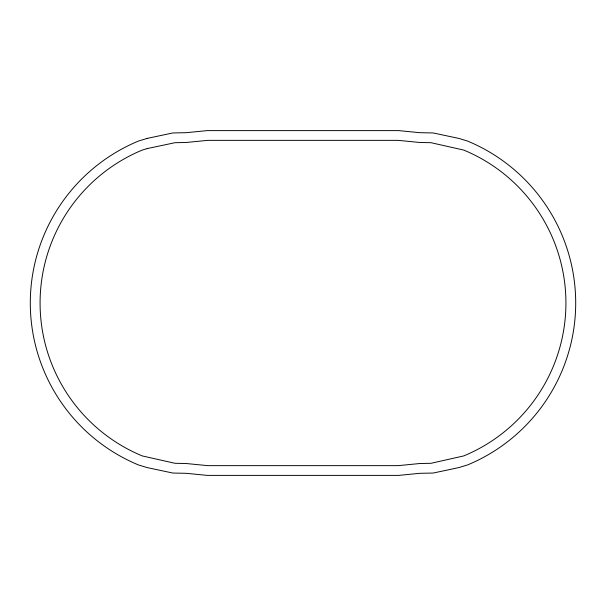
<?xml version="1.0" encoding="UTF-8"?>
<svg xmlns="http://www.w3.org/2000/svg" width="606" height="606" viewBox="0 0 606 606"><rect width="100%" height="100%" fill="white"/><g stroke="black" fill="none" stroke-linecap="round" stroke-linejoin="round"><path stroke-width="0.91" d="M147.175 138.41L138.516 141.039A175.308 175.308 0 0 0 138.516 464.961L147.175 467.59L172.854 473.051L186.125 473.309L207.229 475.384L398.771 475.384L419.875 473.309L433.146 473.051L458.825 467.59L467.484 464.961A175.308 175.308 0 0 0 467.484 141.039L458.825 138.41L433.146 132.949L419.875 132.691L398.771 130.616L207.229 130.616L186.125 132.691L172.854 132.949L147.175 138.41M147.175 148.591L142.266 150.076A165.521 165.521 0 0 0 142.266 455.924L174.945 463.295L186.125 463.514L207.797 465.643L398.203 465.643L419.875 463.514L431.055 463.295L463.734 455.924A165.521 165.521 0 0 0 463.734 150.076L431.055 142.705L419.875 142.486L398.203 140.357L207.797 140.357L186.125 142.486L174.945 142.705L147.175 148.591"/></g></svg>
